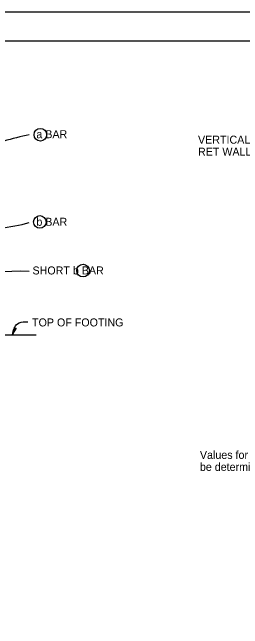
# Model space of a CAD drawing. Extents: x 0 to 2.83, y 0 to 1.83.
# Drawn here: x 0.641 to 0.977, y 0.935 to 1.833 of the extents above; entities that cross this region are included whole.
import ezdxf

# ---------------------------------------------------------------- set-up
doc = ezdxf.new("R2010")
doc.units = 0
for name, color, linetype in [('10 Sheet Format', 7, 'Continuous'), ('210 Border', 7, 'Continuous'), ('212 Leaders and Dim Lines', 7, 'Continuous'), ('213 Rebar', 7, 'Continuous'), ('214 Text and Titles', 7, 'Continuous'), ('256 Not Assigned', 7, 'Continuous')]:
    doc.layers.add(name, color=color, linetype=linetype)

msp = doc.modelspace()

# ---------------------------------------------------------------- linework, layer by layer
at = {"layer": '10 Sheet Format'}
msp.add_lwpolyline([(0, 0), (2.83333, 0), (2.83333, 1.83333), (0, 1.83333)], close=True, dxfattribs=at)
at = {"layer": '210 Border'}
msp.add_line((0.08333, 1.79167), (2.79167, 1.79167), dxfattribs=at)
at = {"layer": '212 Leaders and Dim Lines'}
for p, q in [((0.64356, 1.37441), (0.64061, 1.36366)), ((0.64416, 1.37351), (0.64356, 1.37441)), ((0.64386, 1.37396), (0.64061, 1.36366)), ((0.64061, 1.36366), (0.64416, 1.37351)), ((0.64061, 1.36366), (0.64446, 1.37306)), ((0.64061, 1.36366), (0.6469, 1.37287)), ((0.64061, 1.36366), (0.64636, 1.3728)), ((0.64583, 1.37274), (0.64061, 1.36366)), ((0.64529, 1.37268), (0.64061, 1.36366)), ((0.64475, 1.37261), (0.64061, 1.36366)), ((0.64416, 1.37351), (0.64475, 1.37261)), ((0.64475, 1.37261), (0.64583, 1.37274)), ((0.64583, 1.37274), (0.6469, 1.37287))]:
    msp.add_line(p, q, dxfattribs=at)
msp.add_spline([(0.64061, 1.36366), (0.64792, 1.37944), (0.65932, 1.38237), (0.66312, 1.38237)], degree=3, dxfattribs=at)
at = {"layer": '213 Rebar'}
msp.add_line((0.14298, 1.36316), (0.67518, 1.36316), dxfattribs=at)
at = {"layer": '214 Text and Titles'}
for centre in [(0.68152, 1.65494), (0.68079, 1.52785), (0.7439, 1.45694)]:
    msp.add_circle(centre, 0.00917, dxfattribs=at)
at = {"layer": '256 Not Assigned'}
for centre, radius, start, end in [((0.77701, 1.13011), 0.53653, 102.01398, 110.21388), ((0.58679, 1.82001), 0.30348, 268.47691, 285.00031), ((0.65211, 0.9194), 0.53653, 88.58704, 110.21388)]:
    msp.add_arc(centre, radius, start, end, dxfattribs=at)

# ---------------------------------------------------------------- texts
at = {"layer": '214 Text and Titles'}
for s, height, p in [('a BAR', 0.011667, (0.6757, 1.64989)), ('VERTICAL', 0.011667, (0.9117, 1.64189)), ('RET WALL LOL', 0.0116669, (0.9117, 1.62443)), ('b BAR', 0.011667, (0.6757, 1.52225)), ('SHORT b BAR', 0.0116667, (0.67005, 1.45135)), ('TOP OF FOOTING', 0.0116667, (0.66938, 1.37561)), ('Values for offsetting forms to ', 0.0116667, (0.91447, 1.18259)), ('be determined by the engineer ', 0.0116667, (0.91447, 1.16509))]:
    msp.add_text(s, height=height, dxfattribs=at).set_placement(p)

doc.saveas('drawing.dxf')
